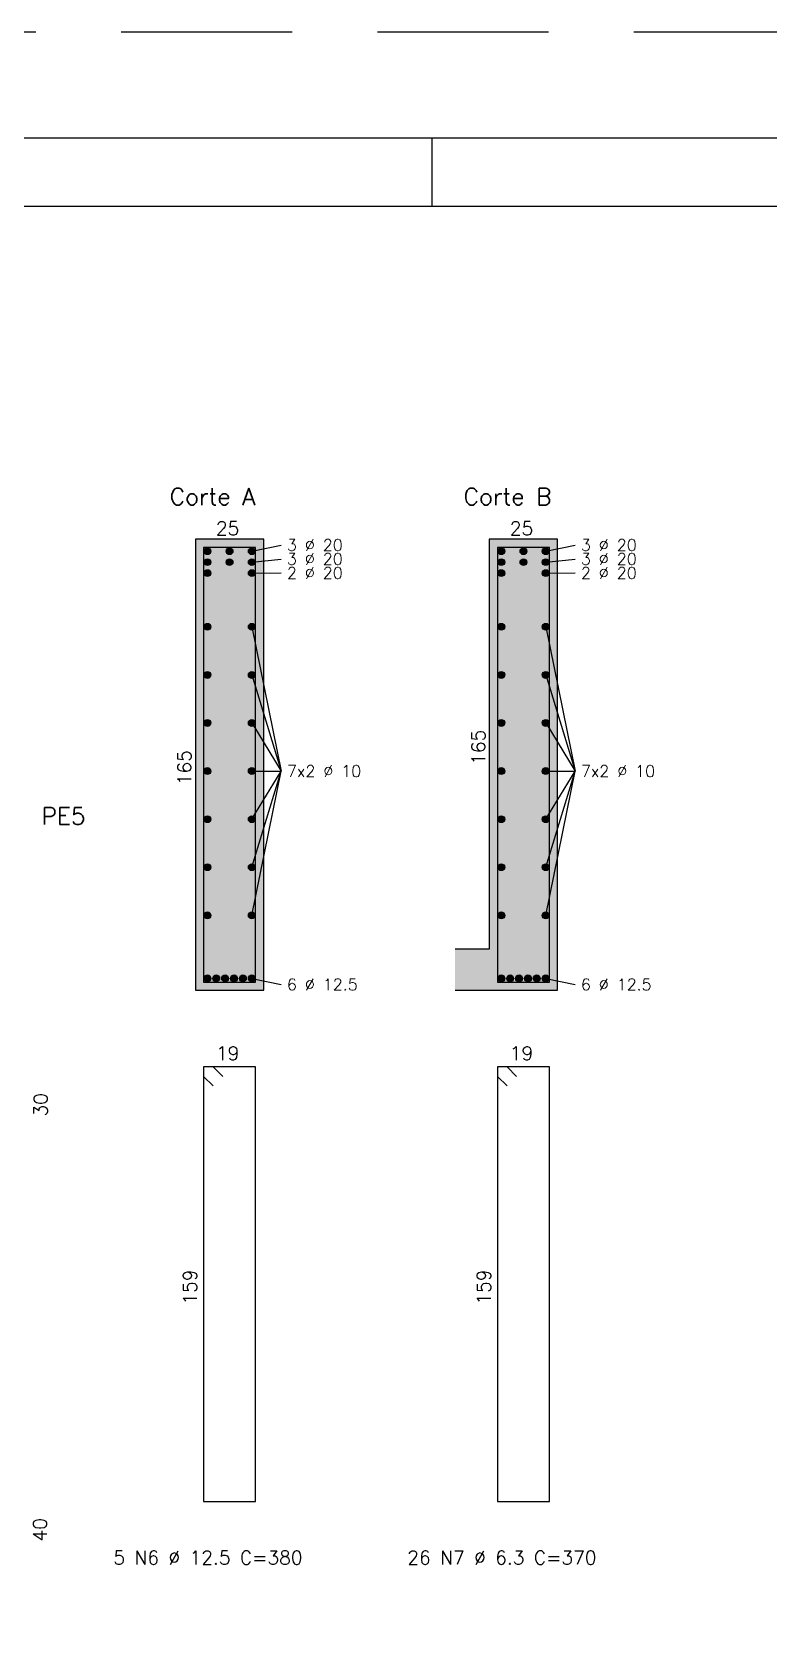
# Model space of a CAD drawing. Extents: x -1.9 to 86, y -1.2 to 61.3.
# Drawn here: x 59.75 to 70.52, y 37.7 to 61.31 of the extents above; entities that cross this region are included whole.
import ezdxf

# ---------------------------------------------------------------- set-up
doc = ezdxf.new("R2010")
doc.units = 0
doc.header["$MEASUREMENT"] = 0
doc.linetypes.add('HIDDEN', pattern=[0.375, 0.25, -0.125])
doc.layers.get('0').update_dxf_attribs({"linetype": 'CONTINUOUS'})
doc.layers.get('Defpoints').update_dxf_attribs({"linetype": 'CONTINUOUS'})
for name, color, linetype in [('ARQ_FOLHA', 7, 'CONTINUOUS'), ('PENA_01', 1, 'CONTINUOUS'), ('PENA_02', 2, 'CONTINUOUS'), ('PENA_03', 3, 'CONTINUOUS'), ('PENA_04', 4, 'CONTINUOUS'), ('PENA_05', 5, 'CONTINUOUS'), ('PENA_10', 253, 'CONTINUOUS')]:
    doc.layers.add(name, color=color, linetype=linetype)
doc.styles.get("Standard").update_dxf_attribs({"font": 'ROMANS.SHX'})

# ---------------------------------------------------------------- blocks, each defined once
blk = doc.blocks.new('FOLHA A1 - 841 X 594')
at = {"layer": 'ARQ_FOLHA', "color": 1}
blk.add_line((-185, 584), (-185, 594), dxfattribs=at)
for points in [[(-841, 0), (0, 0), (0, 594), (-841, 594)], [(-816, 10), (-10, 10), (-10, 584), (-816, 584)]]:
    blk.add_lwpolyline(points, close=True, dxfattribs=at)
at = {"layer": 'Defpoints', "color": 8, "linetype": 'HIDDEN', "ltscale": 100}
blk.add_lwpolyline([(-860.5, 609.5), (-860.5, -15.5), (19.5, -15.5), (19.5, 609.5)], close=True, dxfattribs=at)
blk = doc.blocks.new('*U23')
blk.add_blockref('FOLHA A1 - 841 X 594', (0, 0))

msp = doc.modelspace()

# ---------------------------------------------------------------- linework, layer by layer
at = {"layer": 'PENA_01', "linetype": 'Continuous'}
for p, q in [((62.96, 53.712), (63.39, 53.802)), ((62.96, 53.552), (63.39, 53.598)), ((67.26, 53.712), (67.69, 53.802)), ((67.26, 53.552), (67.69, 53.598)), ((62.96, 53.392), (63.39, 53.394)), ((67.26, 53.392), (67.69, 53.394)), ((62.96, 52.606), (63.39, 50.495)), ((67.26, 52.606), (67.69, 50.495)), ((62.96, 51.902), (63.39, 50.495)), ((67.26, 51.902), (67.69, 50.495)), ((62.96, 51.199), (63.39, 50.495)), ((67.26, 51.199), (67.69, 50.495)), ((62.96, 48.384), (63.39, 50.495)), ((62.96, 49.088), (63.39, 50.495)), ((62.96, 49.791), (63.39, 50.495)), ((62.96, 50.495), (63.39, 50.495)), ((67.26, 48.384), (67.69, 50.495)), ((67.26, 49.088), (67.69, 50.495)), ((67.26, 49.791), (67.69, 50.495)), ((67.26, 50.495), (67.69, 50.495)), ((62.96, 47.462), (63.39, 47.372)), ((67.26, 47.462), (67.69, 47.372))]:
    msp.add_line(p, q, dxfattribs=at)
at = {"layer": 'PENA_03', "linetype": 'Continuous'}
for p, q in [((63.135, 53.887), (62.135, 53.887)), ((62.135, 53.887), (62.135, 47.287)), ((63.135, 47.287), (63.135, 53.887)), ((67.435, 53.887), (66.435, 53.887)), ((66.435, 53.887), (66.435, 47.887)), ((67.435, 47.287), (67.435, 53.887)), ((66.435, 47.887), (65.935, 47.887)), ((62.135, 47.287), (63.135, 47.287)), ((65.935, 47.287), (66.435, 47.287)), ((66.435, 47.287), (67.435, 47.287))]:
    msp.add_line(p, q, dxfattribs=at)
for centre in [(62.31, 53.712), (62.31, 53.552), (62.635, 53.712), (62.635, 53.552), (62.96, 53.712), (62.96, 53.552), (66.61, 53.712), (66.61, 53.552), (66.935, 53.712), (66.935, 53.552), (67.26, 53.712), (67.26, 53.552), (62.31, 53.392), (62.96, 53.392), (66.61, 53.392), (67.26, 53.392), (62.31, 52.606), (62.96, 52.606), (66.61, 52.606), (67.26, 52.606), (62.31, 51.902), (62.96, 51.902), (66.61, 51.902), (67.26, 51.902), (62.31, 51.199), (62.96, 51.199), (66.61, 51.199), (67.26, 51.199), (62.31, 50.495), (62.96, 50.495), (66.61, 50.495), (67.26, 50.495), (62.31, 49.791), (62.96, 49.791), (66.61, 49.791), (67.26, 49.791), (62.31, 49.088), (62.96, 49.088), (66.61, 49.088), (67.26, 49.088), (62.31, 48.384), (62.96, 48.384), (66.61, 48.384), (67.26, 48.384), (62.31, 47.462), (62.44, 47.462), (62.57, 47.462), (62.7, 47.462), (62.83, 47.462), (62.96, 47.462), (66.61, 47.462), (66.74, 47.462), (66.87, 47.462), (67, 47.462), (67.13, 47.462), (67.26, 47.462)]:
    msp.add_circle(centre, 0.05, dxfattribs=at)
for points in [[(62.36, 53.712), (62.285, 53.755), (62.263, 53.729)], [(62.36, 53.712), (62.263, 53.729), (62.263, 53.695)], [(62.36, 53.712), (62.263, 53.695), (62.285, 53.669)], [(62.36, 53.552), (62.285, 53.595), (62.263, 53.569)], [(62.36, 53.712), (62.319, 53.761), (62.285, 53.755)], [(62.36, 53.712), (62.285, 53.669), (62.319, 53.663)], [(62.36, 53.552), (62.319, 53.601), (62.285, 53.595)], [(62.36, 53.712), (62.348, 53.744), (62.319, 53.761)], [(62.36, 53.712), (62.319, 53.663), (62.348, 53.68)], [(62.36, 53.552), (62.348, 53.584), (62.319, 53.601)], [(62.36, 53.712), (62.348, 53.68), (62.36, 53.712)], [(62.685, 53.712), (62.61, 53.755), (62.588, 53.729)], [(62.685, 53.712), (62.588, 53.729), (62.588, 53.695)], [(62.685, 53.712), (62.588, 53.695), (62.61, 53.669)], [(62.685, 53.552), (62.61, 53.595), (62.588, 53.569)], [(62.685, 53.712), (62.644, 53.761), (62.61, 53.755)], [(62.685, 53.712), (62.61, 53.669), (62.644, 53.663)], [(62.685, 53.552), (62.644, 53.601), (62.61, 53.595)], [(62.685, 53.712), (62.673, 53.744), (62.644, 53.761)], [(62.685, 53.712), (62.644, 53.663), (62.673, 53.68)], [(62.685, 53.552), (62.673, 53.584), (62.644, 53.601)], [(62.685, 53.712), (62.673, 53.68), (62.685, 53.712)], [(63.01, 53.712), (62.935, 53.755), (62.913, 53.729)], [(63.01, 53.712), (62.913, 53.729), (62.913, 53.695)], [(63.01, 53.712), (62.913, 53.695), (62.935, 53.669)], [(63.01, 53.552), (62.935, 53.595), (62.913, 53.569)], [(63.01, 53.712), (62.969, 53.761), (62.935, 53.755)], [(63.01, 53.712), (62.935, 53.669), (62.969, 53.663)], [(63.01, 53.552), (62.969, 53.601), (62.935, 53.595)], [(63.01, 53.712), (62.998, 53.744), (62.969, 53.761)], [(63.01, 53.712), (62.969, 53.663), (62.998, 53.68)], [(63.01, 53.552), (62.998, 53.584), (62.969, 53.601)], [(63.01, 53.712), (62.998, 53.68), (63.01, 53.712)], [(66.66, 53.712), (66.585, 53.755), (66.563, 53.729)], [(66.66, 53.712), (66.563, 53.729), (66.563, 53.695)], [(66.66, 53.712), (66.563, 53.695), (66.585, 53.669)], [(66.66, 53.552), (66.585, 53.595), (66.563, 53.569)], [(66.66, 53.712), (66.619, 53.761), (66.585, 53.755)], [(66.66, 53.712), (66.585, 53.669), (66.619, 53.663)], [(66.66, 53.552), (66.619, 53.601), (66.585, 53.595)], [(66.66, 53.712), (66.648, 53.744), (66.619, 53.761)], [(66.66, 53.712), (66.619, 53.663), (66.648, 53.68)], [(66.66, 53.552), (66.648, 53.584), (66.619, 53.601)], [(66.66, 53.712), (66.648, 53.68), (66.66, 53.712)], [(66.985, 53.712), (66.91, 53.755), (66.888, 53.729)], [(66.985, 53.712), (66.888, 53.729), (66.888, 53.695)], [(66.985, 53.712), (66.888, 53.695), (66.91, 53.669)], [(66.985, 53.552), (66.91, 53.595), (66.888, 53.569)], [(66.985, 53.712), (66.944, 53.761), (66.91, 53.755)], [(66.985, 53.712), (66.91, 53.669), (66.944, 53.663)], [(66.985, 53.552), (66.944, 53.601), (66.91, 53.595)], [(66.985, 53.712), (66.973, 53.744), (66.944, 53.761)], [(66.985, 53.712), (66.944, 53.663), (66.973, 53.68)], [(66.985, 53.552), (66.973, 53.584), (66.944, 53.601)], [(66.985, 53.712), (66.973, 53.68), (66.985, 53.712)], [(67.31, 53.712), (67.235, 53.755), (67.213, 53.729)], [(67.31, 53.712), (67.213, 53.729), (67.213, 53.695)], [(67.31, 53.712), (67.213, 53.695), (67.235, 53.669)], [(67.31, 53.552), (67.235, 53.595), (67.213, 53.569)], [(67.31, 53.712), (67.269, 53.761), (67.235, 53.755)], [(67.31, 53.712), (67.235, 53.669), (67.269, 53.663)], [(67.31, 53.552), (67.269, 53.601), (67.235, 53.595)], [(67.31, 53.712), (67.298, 53.744), (67.269, 53.761)], [(67.31, 53.712), (67.269, 53.663), (67.298, 53.68)], [(67.31, 53.552), (67.298, 53.584), (67.269, 53.601)], [(67.31, 53.712), (67.298, 53.68), (67.31, 53.712)], [(62.36, 53.552), (62.263, 53.569), (62.263, 53.535)], [(62.36, 53.552), (62.263, 53.535), (62.285, 53.509)], [(62.36, 53.392), (62.285, 53.435), (62.263, 53.409)], [(62.36, 53.392), (62.263, 53.409), (62.263, 53.375)], [(62.36, 53.392), (62.263, 53.375), (62.285, 53.349)], [(62.36, 53.552), (62.285, 53.509), (62.319, 53.503)], [(62.36, 53.392), (62.319, 53.441), (62.285, 53.435)], [(62.36, 53.392), (62.285, 53.349), (62.319, 53.343)], [(62.36, 53.552), (62.319, 53.503), (62.348, 53.52)], [(62.36, 53.392), (62.348, 53.424), (62.319, 53.441)], [(62.36, 53.392), (62.319, 53.343), (62.348, 53.36)], [(62.36, 53.552), (62.348, 53.52), (62.36, 53.552)], [(62.36, 53.392), (62.348, 53.36), (62.36, 53.392)], [(62.685, 53.552), (62.588, 53.569), (62.588, 53.535)], [(62.685, 53.552), (62.588, 53.535), (62.61, 53.509)], [(62.685, 53.552), (62.61, 53.509), (62.644, 53.503)], [(62.685, 53.552), (62.644, 53.503), (62.673, 53.52)], [(62.685, 53.552), (62.673, 53.52), (62.685, 53.552)], [(63.01, 53.552), (62.913, 53.569), (62.913, 53.535)], [(63.01, 53.552), (62.913, 53.535), (62.935, 53.509)], [(63.01, 53.392), (62.935, 53.435), (62.913, 53.409)], [(63.01, 53.392), (62.913, 53.409), (62.913, 53.375)], [(63.01, 53.392), (62.913, 53.375), (62.935, 53.349)], [(63.01, 53.552), (62.935, 53.509), (62.969, 53.503)], [(63.01, 53.392), (62.969, 53.441), (62.935, 53.435)], [(63.01, 53.392), (62.935, 53.349), (62.969, 53.343)], [(63.01, 53.552), (62.969, 53.503), (62.998, 53.52)], [(63.01, 53.392), (62.998, 53.424), (62.969, 53.441)], [(63.01, 53.392), (62.969, 53.343), (62.998, 53.36)], [(63.01, 53.552), (62.998, 53.52), (63.01, 53.552)], [(63.01, 53.392), (62.998, 53.36), (63.01, 53.392)], [(66.66, 53.552), (66.563, 53.569), (66.563, 53.535)], [(66.66, 53.552), (66.563, 53.535), (66.585, 53.509)], [(66.66, 53.392), (66.585, 53.435), (66.563, 53.409)], [(66.66, 53.392), (66.563, 53.409), (66.563, 53.375)], [(66.66, 53.392), (66.563, 53.375), (66.585, 53.349)], [(66.66, 53.552), (66.585, 53.509), (66.619, 53.503)], [(66.66, 53.392), (66.619, 53.441), (66.585, 53.435)], [(66.66, 53.392), (66.585, 53.349), (66.619, 53.343)], [(66.66, 53.552), (66.619, 53.503), (66.648, 53.52)], [(66.66, 53.392), (66.648, 53.424), (66.619, 53.441)], [(66.66, 53.392), (66.619, 53.343), (66.648, 53.36)], [(66.66, 53.552), (66.648, 53.52), (66.66, 53.552)], [(66.66, 53.392), (66.648, 53.36), (66.66, 53.392)], [(66.985, 53.552), (66.888, 53.569), (66.888, 53.535)], [(66.985, 53.552), (66.888, 53.535), (66.91, 53.509)], [(66.985, 53.552), (66.91, 53.509), (66.944, 53.503)], [(66.985, 53.552), (66.944, 53.503), (66.973, 53.52)], [(66.985, 53.552), (66.973, 53.52), (66.985, 53.552)], [(67.31, 53.552), (67.213, 53.569), (67.213, 53.535)], [(67.31, 53.552), (67.213, 53.535), (67.235, 53.509)], [(67.31, 53.392), (67.235, 53.435), (67.213, 53.409)], [(67.31, 53.392), (67.213, 53.409), (67.213, 53.375)], [(67.31, 53.392), (67.213, 53.375), (67.235, 53.349)], [(67.31, 53.552), (67.235, 53.509), (67.269, 53.503)], [(67.31, 53.392), (67.269, 53.441), (67.235, 53.435)], [(67.31, 53.392), (67.235, 53.349), (67.269, 53.343)], [(67.31, 53.552), (67.269, 53.503), (67.298, 53.52)], [(67.31, 53.392), (67.298, 53.424), (67.269, 53.441)], [(67.31, 53.392), (67.269, 53.343), (67.298, 53.36)], [(67.31, 53.552), (67.298, 53.52), (67.31, 53.552)], [(67.31, 53.392), (67.298, 53.36), (67.31, 53.392)], [(62.36, 52.606), (62.285, 52.649), (62.263, 52.623)], [(62.36, 52.606), (62.319, 52.655), (62.285, 52.649)], [(62.36, 52.606), (62.348, 52.638), (62.319, 52.655)], [(63.01, 52.606), (62.935, 52.649), (62.913, 52.623)], [(63.01, 52.606), (62.969, 52.655), (62.935, 52.649)], [(63.01, 52.606), (62.998, 52.638), (62.969, 52.655)], [(66.66, 52.606), (66.585, 52.649), (66.563, 52.623)], [(66.66, 52.606), (66.619, 52.655), (66.585, 52.649)], [(66.66, 52.606), (66.648, 52.638), (66.619, 52.655)], [(67.31, 52.606), (67.235, 52.649), (67.213, 52.623)], [(67.31, 52.606), (67.269, 52.655), (67.235, 52.649)], [(67.31, 52.606), (67.298, 52.638), (67.269, 52.655)], [(62.36, 52.606), (62.263, 52.623), (62.263, 52.589)], [(62.36, 52.606), (62.263, 52.589), (62.285, 52.563)], [(62.36, 52.606), (62.285, 52.563), (62.319, 52.557)], [(62.36, 52.606), (62.319, 52.557), (62.348, 52.574)], [(62.36, 52.606), (62.348, 52.574), (62.36, 52.606)], [(63.01, 52.606), (62.913, 52.623), (62.913, 52.589)], [(63.01, 52.606), (62.913, 52.589), (62.935, 52.563)], [(63.01, 52.606), (62.935, 52.563), (62.969, 52.557)], [(63.01, 52.606), (62.969, 52.557), (62.998, 52.574)], [(63.01, 52.606), (62.998, 52.574), (63.01, 52.606)], [(66.66, 52.606), (66.563, 52.623), (66.563, 52.589)], [(66.66, 52.606), (66.563, 52.589), (66.585, 52.563)], [(66.66, 52.606), (66.585, 52.563), (66.619, 52.557)], [(66.66, 52.606), (66.619, 52.557), (66.648, 52.574)], [(66.66, 52.606), (66.648, 52.574), (66.66, 52.606)], [(67.31, 52.606), (67.213, 52.623), (67.213, 52.589)], [(67.31, 52.606), (67.213, 52.589), (67.235, 52.563)], [(67.31, 52.606), (67.235, 52.563), (67.269, 52.557)], [(67.31, 52.606), (67.269, 52.557), (67.298, 52.574)], [(67.31, 52.606), (67.298, 52.574), (67.31, 52.606)], [(62.36, 51.902), (62.285, 51.946), (62.263, 51.919)], [(62.36, 51.902), (62.319, 51.952), (62.285, 51.946)], [(62.36, 51.902), (62.348, 51.934), (62.319, 51.952)], [(63.01, 51.902), (62.935, 51.946), (62.913, 51.919)], [(63.01, 51.902), (62.969, 51.952), (62.935, 51.946)], [(63.01, 51.902), (62.998, 51.934), (62.969, 51.952)], [(66.66, 51.902), (66.585, 51.946), (66.563, 51.919)], [(66.66, 51.902), (66.619, 51.952), (66.585, 51.946)], [(66.66, 51.902), (66.648, 51.934), (66.619, 51.952)], [(67.31, 51.902), (67.235, 51.946), (67.213, 51.919)], [(67.31, 51.902), (67.269, 51.952), (67.235, 51.946)], [(67.31, 51.902), (67.298, 51.934), (67.269, 51.952)], [(62.36, 51.902), (62.263, 51.919), (62.263, 51.885)], [(62.36, 51.902), (62.263, 51.885), (62.285, 51.859)], [(62.36, 51.902), (62.285, 51.859), (62.319, 51.853)], [(62.36, 51.902), (62.319, 51.853), (62.348, 51.87)], [(62.36, 51.902), (62.348, 51.87), (62.36, 51.902)], [(63.01, 51.902), (62.913, 51.919), (62.913, 51.885)], [(63.01, 51.902), (62.913, 51.885), (62.935, 51.859)], [(63.01, 51.902), (62.935, 51.859), (62.969, 51.853)], [(63.01, 51.902), (62.969, 51.853), (62.998, 51.87)], [(63.01, 51.902), (62.998, 51.87), (63.01, 51.902)], [(66.66, 51.902), (66.563, 51.919), (66.563, 51.885)], [(66.66, 51.902), (66.563, 51.885), (66.585, 51.859)], [(66.66, 51.902), (66.585, 51.859), (66.619, 51.853)], [(66.66, 51.902), (66.619, 51.853), (66.648, 51.87)], [(66.66, 51.902), (66.648, 51.87), (66.66, 51.902)], [(67.31, 51.902), (67.213, 51.919), (67.213, 51.885)], [(67.31, 51.902), (67.213, 51.885), (67.235, 51.859)], [(67.31, 51.902), (67.235, 51.859), (67.269, 51.853)], [(67.31, 51.902), (67.269, 51.853), (67.298, 51.87)], [(67.31, 51.902), (67.298, 51.87), (67.31, 51.902)], [(62.36, 51.199), (62.285, 51.242), (62.263, 51.216)], [(62.36, 51.199), (62.319, 51.248), (62.285, 51.242)], [(62.36, 51.199), (62.348, 51.231), (62.319, 51.248)], [(63.01, 51.199), (62.935, 51.242), (62.913, 51.216)], [(63.01, 51.199), (62.969, 51.248), (62.935, 51.242)], [(63.01, 51.199), (62.998, 51.231), (62.969, 51.248)], [(66.66, 51.199), (66.585, 51.242), (66.563, 51.216)], [(66.66, 51.199), (66.619, 51.248), (66.585, 51.242)], [(66.66, 51.199), (66.648, 51.231), (66.619, 51.248)], [(67.31, 51.199), (67.235, 51.242), (67.213, 51.216)], [(67.31, 51.199), (67.269, 51.248), (67.235, 51.242)], [(67.31, 51.199), (67.298, 51.231), (67.269, 51.248)], [(62.36, 51.199), (62.263, 51.216), (62.263, 51.182)], [(62.36, 51.199), (62.263, 51.182), (62.285, 51.155)], [(62.36, 51.199), (62.285, 51.155), (62.319, 51.149)], [(62.36, 51.199), (62.319, 51.149), (62.348, 51.167)], [(62.36, 51.199), (62.348, 51.167), (62.36, 51.199)], [(63.01, 51.199), (62.913, 51.216), (62.913, 51.182)], [(63.01, 51.199), (62.913, 51.182), (62.935, 51.155)], [(63.01, 51.199), (62.935, 51.155), (62.969, 51.149)], [(63.01, 51.199), (62.969, 51.149), (62.998, 51.167)], [(63.01, 51.199), (62.998, 51.167), (63.01, 51.199)], [(66.66, 51.199), (66.563, 51.216), (66.563, 51.182)], [(66.66, 51.199), (66.563, 51.182), (66.585, 51.155)], [(66.66, 51.199), (66.585, 51.155), (66.619, 51.149)], [(66.66, 51.199), (66.619, 51.149), (66.648, 51.167)], [(66.66, 51.199), (66.648, 51.167), (66.66, 51.199)], [(67.31, 51.199), (67.213, 51.216), (67.213, 51.182)], [(67.31, 51.199), (67.213, 51.182), (67.235, 51.155)], [(67.31, 51.199), (67.235, 51.155), (67.269, 51.149)], [(67.31, 51.199), (67.269, 51.149), (67.298, 51.167)], [(67.31, 51.199), (67.298, 51.167), (67.31, 51.199)], [(62.36, 50.495), (62.285, 50.538), (62.263, 50.512)], [(62.36, 50.495), (62.319, 50.544), (62.285, 50.538)], [(62.36, 50.495), (62.348, 50.527), (62.319, 50.544)], [(63.01, 50.495), (62.935, 50.538), (62.913, 50.512)], [(63.01, 50.495), (62.969, 50.544), (62.935, 50.538)], [(63.01, 50.495), (62.998, 50.527), (62.969, 50.544)], [(66.66, 50.495), (66.585, 50.538), (66.563, 50.512)], [(66.66, 50.495), (66.619, 50.544), (66.585, 50.538)], [(66.66, 50.495), (66.648, 50.527), (66.619, 50.544)], [(67.31, 50.495), (67.235, 50.538), (67.213, 50.512)], [(67.31, 50.495), (67.269, 50.544), (67.235, 50.538)], [(67.31, 50.495), (67.298, 50.527), (67.269, 50.544)], [(62.36, 50.495), (62.263, 50.512), (62.263, 50.478)], [(62.36, 50.495), (62.263, 50.478), (62.285, 50.452)], [(62.36, 50.495), (62.285, 50.452), (62.319, 50.446)], [(62.36, 50.495), (62.319, 50.446), (62.348, 50.463)], [(62.36, 50.495), (62.348, 50.463), (62.36, 50.495)], [(63.01, 50.495), (62.913, 50.512), (62.913, 50.478)], [(63.01, 50.495), (62.913, 50.478), (62.935, 50.452)], [(63.01, 50.495), (62.935, 50.452), (62.969, 50.446)], [(63.01, 50.495), (62.969, 50.446), (62.998, 50.463)], [(63.01, 50.495), (62.998, 50.463), (63.01, 50.495)], [(66.66, 50.495), (66.563, 50.512), (66.563, 50.478)], [(66.66, 50.495), (66.563, 50.478), (66.585, 50.452)], [(66.66, 50.495), (66.585, 50.452), (66.619, 50.446)], [(66.66, 50.495), (66.619, 50.446), (66.648, 50.463)], [(66.66, 50.495), (66.648, 50.463), (66.66, 50.495)], [(67.31, 50.495), (67.213, 50.512), (67.213, 50.478)], [(67.31, 50.495), (67.213, 50.478), (67.235, 50.452)], [(67.31, 50.495), (67.235, 50.452), (67.269, 50.446)], [(67.31, 50.495), (67.269, 50.446), (67.298, 50.463)], [(67.31, 50.495), (67.298, 50.463), (67.31, 50.495)], [(62.36, 49.791), (62.285, 49.835), (62.263, 49.808)], [(62.36, 49.791), (62.319, 49.841), (62.285, 49.835)], [(62.36, 49.791), (62.348, 49.823), (62.319, 49.841)], [(63.01, 49.791), (62.935, 49.835), (62.913, 49.808)], [(63.01, 49.791), (62.969, 49.841), (62.935, 49.835)], [(63.01, 49.791), (62.998, 49.823), (62.969, 49.841)], [(66.66, 49.791), (66.585, 49.835), (66.563, 49.808)], [(66.66, 49.791), (66.619, 49.841), (66.585, 49.835)], [(66.66, 49.791), (66.648, 49.823), (66.619, 49.841)], [(67.31, 49.791), (67.235, 49.835), (67.213, 49.808)], [(67.31, 49.791), (67.269, 49.841), (67.235, 49.835)], [(67.31, 49.791), (67.298, 49.823), (67.269, 49.841)], [(62.36, 49.791), (62.263, 49.808), (62.263, 49.774)], [(62.36, 49.791), (62.263, 49.774), (62.285, 49.748)], [(62.36, 49.791), (62.285, 49.748), (62.319, 49.742)], [(62.36, 49.791), (62.319, 49.742), (62.348, 49.759)], [(62.36, 49.791), (62.348, 49.759), (62.36, 49.791)], [(63.01, 49.791), (62.913, 49.808), (62.913, 49.774)], [(63.01, 49.791), (62.913, 49.774), (62.935, 49.748)], [(63.01, 49.791), (62.935, 49.748), (62.969, 49.742)], [(63.01, 49.791), (62.969, 49.742), (62.998, 49.759)], [(63.01, 49.791), (62.998, 49.759), (63.01, 49.791)], [(66.66, 49.791), (66.563, 49.808), (66.563, 49.774)], [(66.66, 49.791), (66.563, 49.774), (66.585, 49.748)], [(66.66, 49.791), (66.585, 49.748), (66.619, 49.742)], [(66.66, 49.791), (66.619, 49.742), (66.648, 49.759)], [(66.66, 49.791), (66.648, 49.759), (66.66, 49.791)], [(67.31, 49.791), (67.213, 49.808), (67.213, 49.774)], [(67.31, 49.791), (67.213, 49.774), (67.235, 49.748)], [(67.31, 49.791), (67.235, 49.748), (67.269, 49.742)], [(67.31, 49.791), (67.269, 49.742), (67.298, 49.759)], [(67.31, 49.791), (67.298, 49.759), (67.31, 49.791)], [(62.36, 49.088), (62.285, 49.131), (62.263, 49.105)], [(62.36, 49.088), (62.319, 49.137), (62.285, 49.131)], [(62.36, 49.088), (62.348, 49.12), (62.319, 49.137)], [(63.01, 49.088), (62.935, 49.131), (62.913, 49.105)], [(63.01, 49.088), (62.969, 49.137), (62.935, 49.131)], [(63.01, 49.088), (62.998, 49.12), (62.969, 49.137)], [(66.66, 49.088), (66.585, 49.131), (66.563, 49.105)], [(66.66, 49.088), (66.619, 49.137), (66.585, 49.131)], [(66.66, 49.088), (66.648, 49.12), (66.619, 49.137)], [(67.31, 49.088), (67.235, 49.131), (67.213, 49.105)], [(67.31, 49.088), (67.269, 49.137), (67.235, 49.131)], [(67.31, 49.088), (67.298, 49.12), (67.269, 49.137)], [(62.36, 49.088), (62.263, 49.105), (62.263, 49.07)], [(62.36, 49.088), (62.263, 49.07), (62.285, 49.044)], [(62.36, 49.088), (62.285, 49.044), (62.319, 49.038)], [(62.36, 49.088), (62.319, 49.038), (62.348, 49.055)], [(62.36, 49.088), (62.348, 49.055), (62.36, 49.088)], [(63.01, 49.088), (62.913, 49.105), (62.913, 49.07)], [(63.01, 49.088), (62.913, 49.07), (62.935, 49.044)], [(63.01, 49.088), (62.935, 49.044), (62.969, 49.038)], [(63.01, 49.088), (62.969, 49.038), (62.998, 49.055)], [(63.01, 49.088), (62.998, 49.055), (63.01, 49.088)], [(66.66, 49.088), (66.563, 49.105), (66.563, 49.07)], [(66.66, 49.088), (66.563, 49.07), (66.585, 49.044)], [(66.66, 49.088), (66.585, 49.044), (66.619, 49.038)], [(66.66, 49.088), (66.619, 49.038), (66.648, 49.055)], [(66.66, 49.088), (66.648, 49.055), (66.66, 49.088)], [(67.31, 49.088), (67.213, 49.105), (67.213, 49.07)], [(67.31, 49.088), (67.213, 49.07), (67.235, 49.044)], [(67.31, 49.088), (67.235, 49.044), (67.269, 49.038)], [(67.31, 49.088), (67.269, 49.038), (67.298, 49.055)], [(67.31, 49.088), (67.298, 49.055), (67.31, 49.088)], [(62.36, 48.384), (62.285, 48.427), (62.263, 48.401)], [(62.36, 48.384), (62.263, 48.401), (62.263, 48.367)], [(62.36, 48.384), (62.319, 48.433), (62.285, 48.427)], [(62.36, 48.384), (62.348, 48.416), (62.319, 48.433)], [(63.01, 48.384), (62.935, 48.427), (62.913, 48.401)], [(63.01, 48.384), (62.913, 48.401), (62.913, 48.367)], [(63.01, 48.384), (62.969, 48.433), (62.935, 48.427)], [(63.01, 48.384), (62.998, 48.416), (62.969, 48.433)], [(66.66, 48.384), (66.585, 48.427), (66.563, 48.401)], [(66.66, 48.384), (66.563, 48.401), (66.563, 48.367)], [(66.66, 48.384), (66.619, 48.433), (66.585, 48.427)], [(66.66, 48.384), (66.648, 48.416), (66.619, 48.433)], [(67.31, 48.384), (67.235, 48.427), (67.213, 48.401)], [(67.31, 48.384), (67.213, 48.401), (67.213, 48.367)], [(67.31, 48.384), (67.269, 48.433), (67.235, 48.427)], [(67.31, 48.384), (67.298, 48.416), (67.269, 48.433)], [(62.36, 48.384), (62.263, 48.367), (62.285, 48.341)], [(62.36, 48.384), (62.285, 48.341), (62.319, 48.335)], [(62.36, 48.384), (62.319, 48.335), (62.348, 48.352)], [(62.36, 48.384), (62.348, 48.352), (62.36, 48.384)], [(63.01, 48.384), (62.913, 48.367), (62.935, 48.341)], [(63.01, 48.384), (62.935, 48.341), (62.969, 48.335)], [(63.01, 48.384), (62.969, 48.335), (62.998, 48.352)], [(63.01, 48.384), (62.998, 48.352), (63.01, 48.384)], [(66.66, 48.384), (66.563, 48.367), (66.585, 48.341)], [(66.66, 48.384), (66.585, 48.341), (66.619, 48.335)], [(66.66, 48.384), (66.619, 48.335), (66.648, 48.352)], [(66.66, 48.384), (66.648, 48.352), (66.66, 48.384)], [(67.31, 48.384), (67.213, 48.367), (67.235, 48.341)], [(67.31, 48.384), (67.235, 48.341), (67.269, 48.335)], [(67.31, 48.384), (67.269, 48.335), (67.298, 48.352)], [(67.31, 48.384), (67.298, 48.352), (67.31, 48.384)], [(62.36, 47.462), (62.285, 47.505), (62.263, 47.479)], [(62.36, 47.462), (62.263, 47.479), (62.263, 47.445)], [(62.36, 47.462), (62.263, 47.445), (62.285, 47.419)], [(62.36, 47.462), (62.319, 47.511), (62.285, 47.505)], [(62.36, 47.462), (62.285, 47.419), (62.319, 47.413)], [(62.36, 47.462), (62.348, 47.494), (62.319, 47.511)], [(62.36, 47.462), (62.319, 47.413), (62.348, 47.43)], [(62.36, 47.462), (62.348, 47.43), (62.36, 47.462)], [(62.49, 47.462), (62.415, 47.505), (62.393, 47.479)], [(62.49, 47.462), (62.393, 47.479), (62.393, 47.445)], [(62.49, 47.462), (62.393, 47.445), (62.415, 47.419)], [(62.49, 47.462), (62.449, 47.511), (62.415, 47.505)], [(62.49, 47.462), (62.415, 47.419), (62.449, 47.413)], [(62.49, 47.462), (62.478, 47.494), (62.449, 47.511)], [(62.49, 47.462), (62.449, 47.413), (62.478, 47.43)], [(62.49, 47.462), (62.478, 47.43), (62.49, 47.462)], [(62.62, 47.462), (62.545, 47.505), (62.523, 47.479)], [(62.62, 47.462), (62.523, 47.479), (62.523, 47.445)], [(62.62, 47.462), (62.523, 47.445), (62.545, 47.419)], [(62.62, 47.462), (62.579, 47.511), (62.545, 47.505)], [(62.62, 47.462), (62.545, 47.419), (62.579, 47.413)], [(62.62, 47.462), (62.608, 47.494), (62.579, 47.511)], [(62.62, 47.462), (62.579, 47.413), (62.608, 47.43)], [(62.62, 47.462), (62.608, 47.43), (62.62, 47.462)], [(62.75, 47.462), (62.675, 47.505), (62.653, 47.479)], [(62.75, 47.462), (62.653, 47.479), (62.653, 47.445)], [(62.75, 47.462), (62.653, 47.445), (62.675, 47.419)], [(62.75, 47.462), (62.709, 47.511), (62.675, 47.505)], [(62.75, 47.462), (62.675, 47.419), (62.709, 47.413)], [(62.75, 47.462), (62.738, 47.494), (62.709, 47.511)], [(62.75, 47.462), (62.709, 47.413), (62.738, 47.43)], [(62.75, 47.462), (62.738, 47.43), (62.75, 47.462)], [(62.88, 47.462), (62.805, 47.505), (62.783, 47.479)], [(62.88, 47.462), (62.783, 47.479), (62.783, 47.445)], [(62.88, 47.462), (62.783, 47.445), (62.805, 47.419)], [(62.88, 47.462), (62.839, 47.511), (62.805, 47.505)], [(62.88, 47.462), (62.805, 47.419), (62.839, 47.413)], [(62.88, 47.462), (62.868, 47.494), (62.839, 47.511)], [(62.88, 47.462), (62.839, 47.413), (62.868, 47.43)], [(62.88, 47.462), (62.868, 47.43), (62.88, 47.462)], [(63.01, 47.462), (62.935, 47.505), (62.913, 47.479)], [(63.01, 47.462), (62.913, 47.479), (62.913, 47.445)], [(63.01, 47.462), (62.913, 47.445), (62.935, 47.419)], [(63.01, 47.462), (62.969, 47.511), (62.935, 47.505)], [(63.01, 47.462), (62.935, 47.419), (62.969, 47.413)], [(63.01, 47.462), (62.998, 47.494), (62.969, 47.511)], [(63.01, 47.462), (62.969, 47.413), (62.998, 47.43)], [(63.01, 47.462), (62.998, 47.43), (63.01, 47.462)], [(66.66, 47.462), (66.585, 47.505), (66.563, 47.479)], [(66.66, 47.462), (66.563, 47.479), (66.563, 47.445)], [(66.66, 47.462), (66.563, 47.445), (66.585, 47.419)], [(66.66, 47.462), (66.619, 47.511), (66.585, 47.505)], [(66.66, 47.462), (66.585, 47.419), (66.619, 47.413)], [(66.66, 47.462), (66.648, 47.494), (66.619, 47.511)], [(66.66, 47.462), (66.619, 47.413), (66.648, 47.43)], [(66.66, 47.462), (66.648, 47.43), (66.66, 47.462)], [(66.79, 47.462), (66.715, 47.505), (66.693, 47.479)], [(66.79, 47.462), (66.693, 47.479), (66.693, 47.445)], [(66.79, 47.462), (66.693, 47.445), (66.715, 47.419)], [(66.79, 47.462), (66.749, 47.511), (66.715, 47.505)], [(66.79, 47.462), (66.715, 47.419), (66.749, 47.413)], [(66.79, 47.462), (66.778, 47.494), (66.749, 47.511)], [(66.79, 47.462), (66.749, 47.413), (66.778, 47.43)], [(66.79, 47.462), (66.778, 47.43), (66.79, 47.462)], [(66.92, 47.462), (66.845, 47.505), (66.823, 47.479)], [(66.92, 47.462), (66.823, 47.479), (66.823, 47.445)], [(66.92, 47.462), (66.823, 47.445), (66.845, 47.419)], [(66.92, 47.462), (66.879, 47.511), (66.845, 47.505)], [(66.92, 47.462), (66.845, 47.419), (66.879, 47.413)], [(66.92, 47.462), (66.908, 47.494), (66.879, 47.511)], [(66.92, 47.462), (66.879, 47.413), (66.908, 47.43)], [(66.92, 47.462), (66.908, 47.43), (66.92, 47.462)], [(67.05, 47.462), (66.975, 47.505), (66.953, 47.479)], [(67.05, 47.462), (66.953, 47.479), (66.953, 47.445)], [(67.05, 47.462), (66.953, 47.445), (66.975, 47.419)], [(67.05, 47.462), (67.009, 47.511), (66.975, 47.505)], [(67.05, 47.462), (66.975, 47.419), (67.009, 47.413)], [(67.05, 47.462), (67.038, 47.494), (67.009, 47.511)], [(67.05, 47.462), (67.009, 47.413), (67.038, 47.43)], [(67.05, 47.462), (67.038, 47.43), (67.05, 47.462)], [(67.18, 47.462), (67.105, 47.505), (67.083, 47.479)], [(67.18, 47.462), (67.083, 47.479), (67.083, 47.445)], [(67.18, 47.462), (67.083, 47.445), (67.105, 47.419)], [(67.18, 47.462), (67.139, 47.511), (67.105, 47.505)], [(67.18, 47.462), (67.105, 47.419), (67.139, 47.413)], [(67.18, 47.462), (67.168, 47.494), (67.139, 47.511)], [(67.18, 47.462), (67.139, 47.413), (67.168, 47.43)], [(67.18, 47.462), (67.168, 47.43), (67.18, 47.462)], [(67.31, 47.462), (67.235, 47.505), (67.213, 47.479)], [(67.31, 47.462), (67.213, 47.479), (67.213, 47.445)], [(67.31, 47.462), (67.213, 47.445), (67.235, 47.419)], [(67.31, 47.462), (67.269, 47.511), (67.235, 47.505)], [(67.31, 47.462), (67.235, 47.419), (67.269, 47.413)], [(67.31, 47.462), (67.298, 47.494), (67.269, 47.511)], [(67.31, 47.462), (67.269, 47.413), (67.298, 47.43)], [(67.31, 47.462), (67.298, 47.43), (67.31, 47.462)]]:
    msp.add_solid(points, dxfattribs=at)
at = {"layer": 'PENA_04', "linetype": 'Continuous'}
for points in [[(62.255, 53.767), (62.255, 47.407), (63.015, 47.407), (63.015, 53.767), (62.255, 53.767)], [(66.555, 53.767), (66.555, 47.407), (67.315, 47.407), (67.315, 53.767), (66.555, 53.767)]]:
    msp.add_lwpolyline(points, dxfattribs=at)
at = {"layer": 'PENA_05', "linetype": 'Continuous'}
for p, q in [((62.395, 46.167), (62.255, 46.167)), ((62.255, 46.167), (62.255, 39.807)), ((63.015, 46.167), (62.255, 46.167)), ((62.255, 46.167), (62.255, 46.027)), ((62.535, 46.027), (62.395, 46.167)), ((63.015, 39.807), (63.015, 46.167)), ((66.695, 46.167), (66.555, 46.167)), ((66.555, 46.167), (66.555, 39.807)), ((67.315, 46.167), (66.555, 46.167)), ((66.555, 46.167), (66.555, 46.027)), ((66.835, 46.027), (66.695, 46.167)), ((67.315, 39.807), (67.315, 46.167)), ((62.255, 46.027), (62.395, 45.887)), ((66.555, 46.027), (66.695, 45.887)), ((62.255, 39.807), (63.015, 39.807)), ((66.555, 39.807), (67.315, 39.807))]:
    msp.add_line(p, q, dxfattribs=at)
at = {"layer": 'PENA_10', "linetype": 'Continuous'}
for points in [[(63.135, 47.287), (63.135, 53.887), (62.135, 53.887)], [(63.135, 47.287), (62.135, 53.887), (62.135, 47.287)], [(67.435, 47.287), (67.435, 53.887), (66.435, 53.887)], [(67.435, 47.287), (66.435, 53.887), (66.435, 47.887)], [(67.435, 47.287), (66.435, 47.887), (65.935, 47.887)], [(67.435, 47.287), (65.935, 47.887), (65.935, 47.287)], [(63.135, 47.287), (62.135, 47.287), (63.135, 47.287)], [(67.435, 47.287), (65.935, 47.287), (66.435, 47.287)], [(67.435, 47.287), (66.435, 47.287), (67.435, 47.287)]]:
    msp.add_solid(points, dxfattribs=at)

# ---------------------------------------------------------------- block references
at = {"xscale": 0.09999999999999938, "yscale": 0.09999999999999938, "zscale": 0.09999999999999938}
msp.add_blockref('*U23', (84.1, 0.356), dxfattribs=at)

# ---------------------------------------------------------------- texts
at = {"layer": 'PENA_02', "linetype": 'Continuous'}
msp.add_text('PE5', height=0.25, dxfattribs=at).set_placement((59.885, 49.712))
at = {"layer": 'PENA_03', "linetype": 'Continuous'}
for s, height, p in [('Corte A', 0.25, (61.76, 54.387)), ('Corte B', 0.25, (66.06, 54.387)), ('25', 0.2, (62.435, 53.947)), ('25', 0.2, (66.735, 53.947)), ('3 %%c 20', 0.17, (63.475, 53.717)), ('3 %%c 20', 0.17, (67.775, 53.717)), ('3 %%c 20', 0.17, (63.475, 53.513)), ('3 %%c 20', 0.17, (67.775, 53.513)), ('2 %%c 20', 0.17, (63.475, 53.309)), ('2 %%c 20', 0.17, (67.775, 53.309)), ('7x2 %%c 10', 0.17, (63.475, 50.41)), ('7x2 %%c 10', 0.17, (67.775, 50.41)), ('6 %%c 12.5', 0.17, (63.475, 47.287)), ('6 %%c 12.5', 0.17, (67.775, 47.287)), ('19', 0.2, (62.435, 46.267)), ('19', 0.2, (66.735, 46.267)), ('5 N6 %%c 12.5 C=380', 0.2, (60.935, 38.887)), ('26 N7 %%c 6.3 C=370', 0.2, (65.235, 38.887))]:
    msp.add_text(s, height=height, dxfattribs=at).set_placement(p)
for s, p in [('165', (66.375, 50.587)), ('165', (62.075, 50.287)), ('30', (59.972, 45.441)), ('159', (62.155, 42.687)), ('159', (66.455, 42.687)), ('40', (59.962, 39.223))]:
    msp.add_text(s, height=0.2, rotation=90, dxfattribs=at).set_placement(p)

doc.saveas('drawing.dxf')
